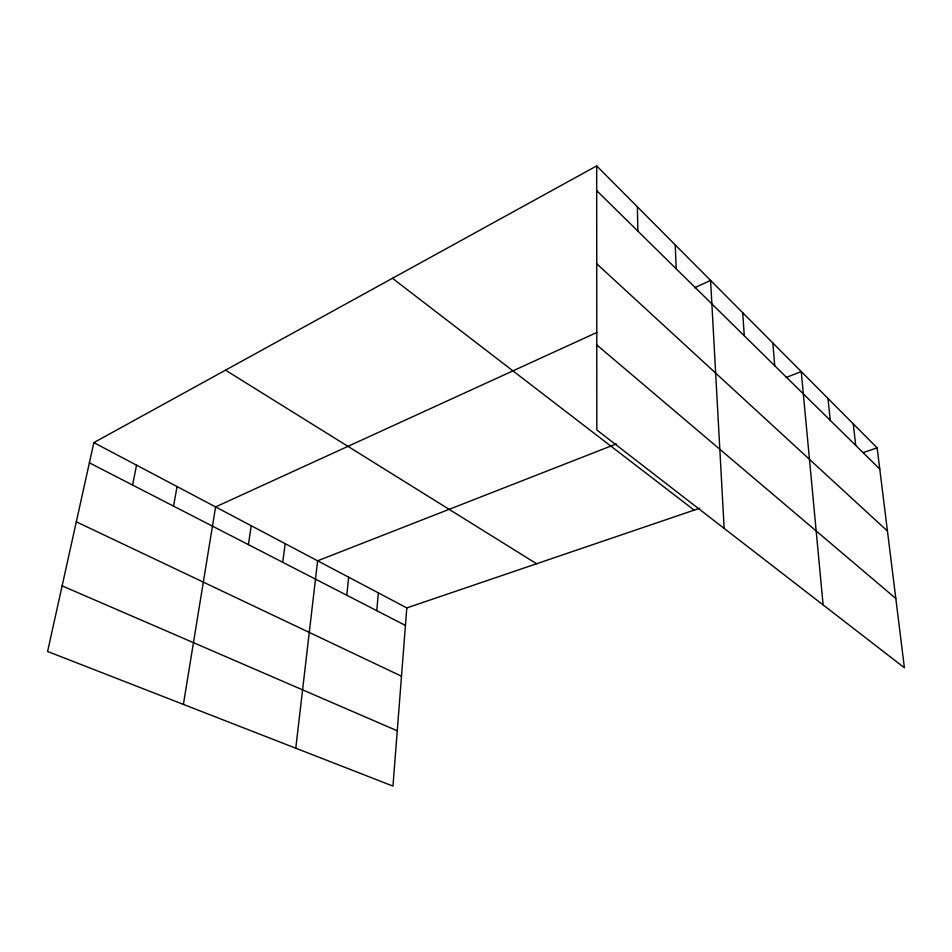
<?xml version="1.0" encoding="UTF-8"?>
<svg xmlns="http://www.w3.org/2000/svg" width="952" height="952" viewBox="0 0 952 952"><rect width="100%" height="100%" fill="white"/><g stroke="black" fill="none" stroke-linecap="round" stroke-linejoin="round"><path stroke-width="1.43" d="M93.855 442.609L406.802 607.912L392.962 786.09L47.6 651.477L93.855 442.609L596.678 165.91L877.137 447.868L904.4 667.757L596.833 429.971L596.678 165.91M376.754 610.672L378.349 592.882M346.802 595.25L348.658 577.198M295.774 748.212L317.623 560.799L616.337 443.918M282.732 562.299L285.183 543.663M248.424 544.651L251.209 525.718M183.391 704.409L215.592 506.916L596.916 332.438M173.538 506.119L177.072 486.567M132.566 485.044L136.552 465.159M694.567 287.754L710.585 280.423L724.151 528.396M786.031 377.527L801.239 371.566L823.111 604.913M406.802 607.912L699.756 508.225M863.345 452.557L877.137 447.868M62.13 585.873L397.258 730.791M76.315 521.815L401.494 676.217M89.381 462.827L405.445 625.428M225.517 370.161L536.571 563.751M392.462 278.293L694.175 510.129M596.785 344.933L895.808 598.487M596.737 263.787L887.442 531.038M596.702 190.638L879.767 469.062M853.254 423.854L855.717 445.417M827.99 398.46L830.287 420.403M772.869 343.041L774.726 365.747M742.703 312.72L744.297 335.818M675.242 244.89L676.17 268.809M637.376 206.81L637.876 231.134"/></g></svg>
